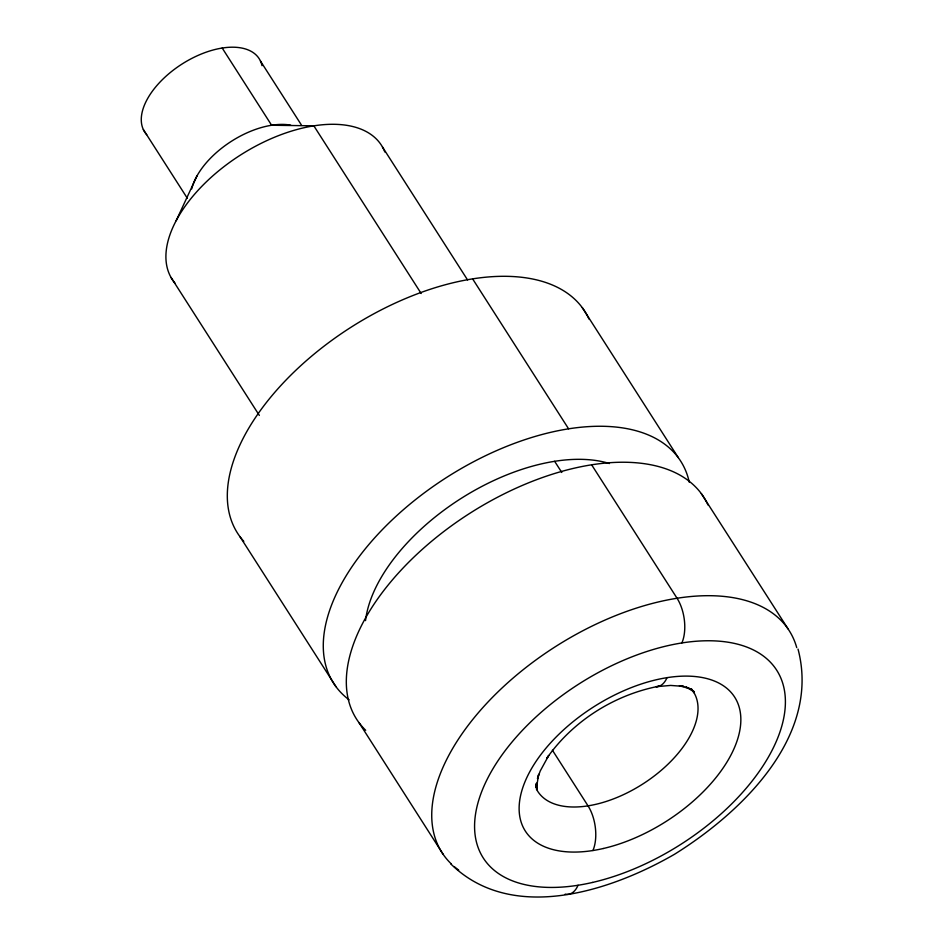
<?xml version="1.0" encoding="UTF-8"?>
<svg xmlns="http://www.w3.org/2000/svg" width="944" height="944" viewBox="0 0 944 944"><rect width="100%" height="100%" fill="white"/><g stroke="black" fill="none" stroke-linecap="round" stroke-linejoin="round"><path stroke-width="1.42" d="M176.174 220.707L197.06 175.785M659.337 686.135C614.65 694.666 573.02 720.815 546.859 758.185L548.724 755.483L540.239 770.965L537.466 778.517L538.717 774.292L536.381 788.016L536.522 783.107L536.853 789.219L536.039 785.502M450.701 863.831C511.683 923.716 610.202 891.372 674.476 854.296C741.382 812.536 821.02 736.591 798.034 649.118M691.728 689.509L694.324 692.601L690.276 688.742L694.383 691.846L685.804 686.902L690.3 688.825L679.397 685.769L683.834 686.406L670.665 685.427L656.104 686.701A31.86 16.721 81 0 0 667.042 677.615M582.306 307.673L678.288 457.616M701.321 493.606L788.051 628.881M472.602 278.846L568.571 428.788M591.605 464.767L677.037 598.225A31.86 16.721 81 0 1 681.922 642.876M382.485 147.028L467.563 279.931M554.635 461.297L561.786 472.46M691.622 689.026L693.993 692.719M421.177 293.501L313.833 125.823L271.612 125.245L222.194 48.026M260.461 61.041L301.266 124.773M552.405 750.209L588.029 805.869A31.86 16.721 81 0 1 592.926 850.532M143.37 129.599L187.313 198.24M171.076 277.524L259.329 415.407M240 536.723L335.97 686.666M359.015 722.656L443.125 854.273M535.767 784.263L537.065 789.809M451.114 863.748A206.04 112.383 -32.6 0 1 558.341 644.811A206.04 112.383 -32.6 0 1 796.724 647.596M458.701 870.097A206.04 112.383 -32.6 0 1 454.229 866.58M578.047 885.26A31.86 16.721 81 0 1 565.196 894.121M692.931 691.032A92.394 50.398 -32.6 0 1 641.259 784.971A92.394 50.398 -32.6 0 1 536.369 788.948M175.029 283.212A124.266 67.779 -32.6 0 1 242.254 153.919A124.266 67.779 -32.6 0 1 384.833 151.996M191.715 188.894A67.968 37.076 -32.6 0 1 231.068 141.506A67.968 37.076 -32.6 0 1 290.693 125.151M146.709 134.638A67.968 37.076 -32.6 0 1 185.154 62.103A67.968 37.076 -32.6 0 1 262.007 65.679M365.529 620.609A159.312 86.895 -32.6 0 1 459.598 499.4A159.312 86.895 -32.6 0 1 609.435 463.528M349.091 699.811A206.04 112.383 -32.6 0 1 446.713 477.381A206.04 112.383 -32.6 0 1 689.285 482.301M243.8 541.36A206.04 112.383 -32.6 0 1 349.669 328.111A206.04 112.383 -32.6 0 1 588.973 319.048M365.694 730.29A206.04 112.383 -32.6 0 1 465.534 516.097A206.04 112.383 -32.6 0 1 707.988 504.981M592.537 882.439A174.18 95.002 -32.6 0 0 779.307 674.771A174.18 95.002 -32.6 0 0 518.114 734.998A174.18 95.002 -32.6 0 0 592.537 882.439M603.263 848.514A124.266 67.779 -32.6 0 0 736.509 700.365A124.266 67.779 -32.6 0 0 550.175 743.329A124.266 67.779 -32.6 0 0 603.263 848.514"/></g></svg>
